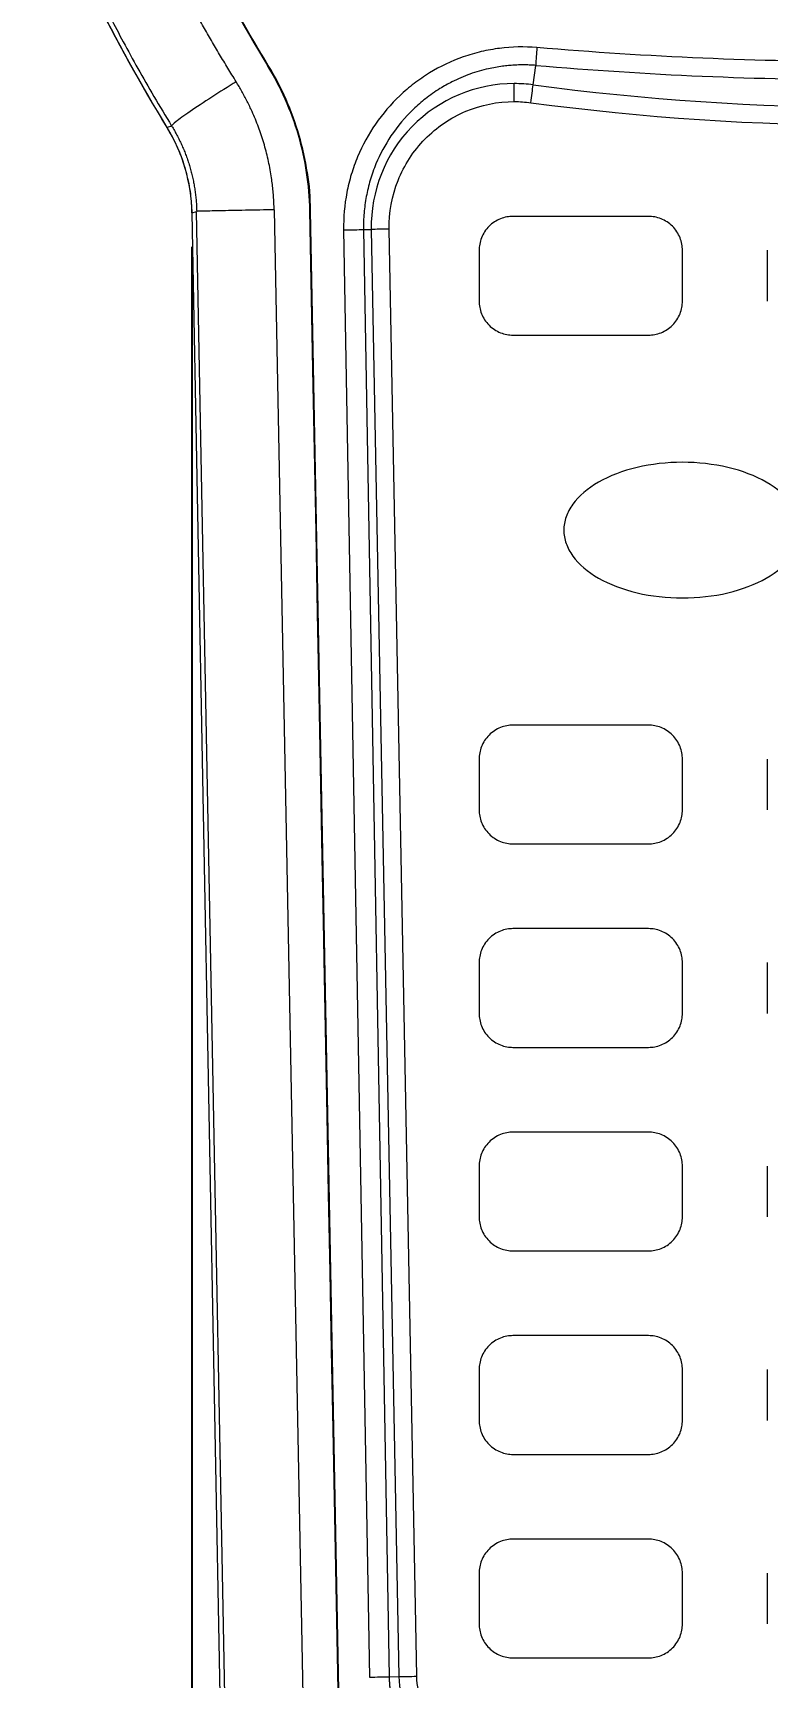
# Model space of a CAD drawing. Header units: millimetres. Extents: x 6 to 426, y 10 to 307.
# Drawn here: x 60.63 to 82.3, y 150.45 to 198.92 of the extents above; entities that cross this region are included whole.
import ezdxf

# ---------------------------------------------------------------- set-up
doc = ezdxf.new("R2010")
doc.units = ezdxf.units.MM
doc.header["$PDSIZE"] = -1
doc.dimstyles.new('ISO-25', dxfattribs={"dimtxt": 2.5, "dimasz": 2.5, "dimexe": 1.25, "dimexo": 0.625, "dimtad": 1, "dimtxsty": 'Standard', "dimcen": 2.5, "dimadec": 0, "dimazin": 0, "dimtfac": 1, "dimtmove": 0, "dimatfit": 3, "dimfxl": 1, "dimarcsym": 0})

# ---------------------------------------------------------------- blocks, each defined once
blk = doc.blocks.new('*D16')
at = {"color": 0, "lineweight": -2}
for p, q in [((65.317, 192.62), (65.317, 124.957)), ((105.277, 192.62), (105.277, 124.957)), ((101.721, 125.957), (68.873, 125.957))]:
    blk.add_line(p, q, dxfattribs=at)
at = {"color": 0}
for points in [[(68.873, 126.55), (68.873, 125.365), (65.317, 125.957)], [(101.721, 126.55), (101.721, 125.365), (105.277, 125.957)]]:
    blk.add_solid(points, dxfattribs=at)
at = {"layer": 'Defpoints', "color": 0}
for p in [(65.317, 193.62), (105.277, 193.62), (65.317, 125.957)]:
    blk.add_point(p, dxfattribs=at)
at = {"color": 0, "insert": (85.297, 129.523), "char_height": 3.5, "attachment_point": 5}
blk.add_mtext('79,92', dxfattribs=at)

msp = doc.modelspace()

# ---------------------------------------------------------------- linework, layer by layer
at = {"color": 7, "linetype": 'Continuous', "lineweight": 15}
for p, q in [((67.5753, 197.9625), (67.5538, 197.9625)), ((75.3924, 197.3917), (75.4691, 197.9652)), ((64.5847, 196.1324), (64.5903, 196.1339)), ((64.7243, 196.1783), (64.5899, 196.1356)), ((65.3169, 193.6221), (65.3232, 193.6236)), ((65.3179, 193.6201), (66.182, 148.2584)), ((65.3239, 193.6219), (65.4626, 193.6624)), ((66.3203, 148.7584), (65.4615, 193.6624)), ((67.7484, 193.71), (68.6201, 148.5496)), ((68.8233, 193.6885), (68.8033, 193.6885)), ((78.7976, 193.5132), (74.7973, 193.5132)), ((69.7989, 193.1144), (70.5587, 150.4458)), ((70.3856, 193.1245), (70.6146, 193.1289)), ((70.3862, 193.1245), (71.1424, 150.4559)), ((70.6146, 193.1289), (71.4273, 150.4614)), ((71.9576, 150.4715), (71.1448, 193.139)), ((73.7974, 192.5133), (73.7974, 191.013)), ((79.7974, 191.013), (79.7974, 192.5133)), ((82.2974, 192.5133), (82.2974, 191.013)), ((74.7973, 190.0132), (78.7976, 190.0132)), ((78.7976, 178.5132), (74.7973, 178.5132)), ((73.7974, 177.5133), (73.7974, 176.013)), ((79.7974, 176.013), (79.7974, 177.5133)), ((82.2974, 177.5133), (82.2974, 176.013)), ((74.7973, 175.0132), (78.7976, 175.0132)), ((78.7976, 172.5132), (74.7973, 172.5132)), ((73.7974, 171.5133), (73.7974, 170.013)), ((79.7974, 170.013), (79.7974, 171.5133)), ((82.2974, 171.5133), (82.2974, 170.013)), ((74.7973, 169.0132), (78.7976, 169.0132)), ((78.7976, 166.5132), (74.7973, 166.5132)), ((73.7974, 165.5133), (73.7974, 164.013)), ((79.7974, 164.013), (79.7974, 165.5133)), ((82.2974, 165.5133), (82.2974, 164.013)), ((74.7973, 163.0132), (78.7976, 163.0132)), ((78.7976, 160.5132), (74.7973, 160.5132)), ((73.7974, 159.5133), (73.7974, 158.013)), ((79.7974, 158.013), (79.7974, 159.5133)), ((82.2974, 159.5133), (82.2974, 158.013)), ((74.7973, 157.0132), (78.7976, 157.0132)), ((78.7976, 154.5132), (74.7973, 154.5132)), ((73.7974, 153.5133), (73.7974, 152.013)), ((79.7974, 152.013), (79.7974, 153.5133)), ((82.2974, 153.5133), (82.2974, 152.013)), ((74.7973, 151.0132), (78.7976, 151.0132)), ((71.1426, 150.4559), (71.4273, 150.4614))]:
    msp.add_line(p, q, dxfattribs=at)
at = {"color": 7, "linetype": 'Continuous', "lineweight": 15, "flags": 128}
for points in [[(75.3222, 196.8661), (75.3319, 196.9389), (75.3416, 197.0111), (75.351, 197.0819), (75.3602, 197.1505), (75.369, 197.2165), (75.3774, 197.2791), (75.3852, 197.3377), (75.3924, 197.3917)], [(69.6453, 149.537), (69.5764, 153.1494), (69.4884, 157.7657), (69.4443, 160.0738), (69.4003, 162.382), (69.3563, 164.6901), (69.3123, 166.9982), (69.2242, 171.6145), (69.2128, 172.2144), (69.167, 174.614), (69.0755, 179.4131), (69.0298, 181.8127), (68.984, 184.2122), (68.9382, 186.6118), (68.8925, 189.0113), (68.8033, 193.6885)], [(69.6643, 149.537), (69.1933, 174.2636), (68.8233, 193.6885)], [(71.1448, 193.139), (71.0713, 193.1376), (70.9985, 193.1362), (70.9272, 193.1348), (70.8579, 193.1335), (70.7914, 193.1322), (70.7282, 193.131), (70.6691, 193.1299), (70.6146, 193.1289)], [(71.4273, 150.4614), (71.4818, 150.4624), (71.541, 150.4635), (71.6041, 150.4647), (71.6706, 150.466), (71.7399, 150.4673), (71.8113, 150.4687), (71.8841, 150.4701), (71.9576, 150.4715)]]:
    msp.add_lwpolyline(points, dxfattribs=at)
at = {"color": 7, "linetype": 'Continuous', "lineweight": 15}
for centre, radius, start, end in [((87.316, 197.4495), 11.8582, 174.96187, 177.50742), ((74.8335, 193.2092), 4.2197, 90, 181.09122), ((74.8335, 193.2092), 4.2197, 82.38854, 90), ((85.2974, 271.5132), 74.7803, 262.388541, 277.611459), ((85.2974, 271.5132), 75.3107, 262.388541, 277.611459), ((74.1465, 150.5132), 2.7197, 181.09122, 270)]:
    msp.add_arc(centre, radius, start, end, dxfattribs=at)
for points in [[(63.8733, 205.3822), (64.8764, 202.8056), (66.1097, 200.3195), (67.5538, 197.9625)], [(67.5753, 197.9625), (66.1291, 200.3259), (64.9037, 202.799), (63.8993, 205.3822)], [(64.5899, 196.1356), (63.0387, 198.6705), (61.7142, 201.344), (60.6372, 204.1138)], [(75.4691, 197.9652), (78.745, 197.6836), (82.0212, 197.5435), (85.2974, 197.5435)], [(74.8335, 196.8986), (74.9969, 196.8986), (75.1602, 196.8877), (75.3222, 196.8661)]]:
    msp.add_open_spline(points, degree=3, dxfattribs=at)
for points, knots in [([(67.5753, 197.9625), (67.4906, 198.1018), (67.3214, 198.3803), (67.0731, 198.8012), (66.8292, 199.2242), (66.5899, 199.6494), (66.3552, 200.0769), (66.1252, 200.5067), (65.8997, 200.9387), (65.6789, 201.3729), (65.4627, 201.8094), (65.251, 202.2481), (65.044, 202.6891), (64.8416, 203.1323), (64.6437, 203.5778), (64.4505, 204.0255), (64.2619, 204.4754), (64.0777, 204.9275), (63.9587, 205.2306), (63.8993, 205.3822)], [0, 0, 0, 0, 0.0589928, 0.1179321, 0.1768244, 0.2356762, 0.2944938, 0.3532838, 0.4120525, 0.4708066, 0.5295524, 0.5882965, 0.6470453, 0.7058053, 0.7645829, 0.8233848, 0.8822173, 0.9410869, 1, 1, 1, 1]), ([(66.6286, 197.4842), (66.546, 197.6179), (66.3807, 197.8852), (66.138, 198.2892), (65.8991, 198.6953), (65.6645, 199.1036), (65.434, 199.5141), (65.2076, 199.9269), (64.9854, 200.3418), (64.7673, 200.759), (64.4963, 201.2904), (64.1773, 201.9381), (63.8166, 202.7048), (63.4702, 203.4777), (63.1368, 204.2562), (62.9264, 204.7801), (62.8212, 205.0421)], [0, 0, 0, 0, 0.0556536, 0.111276, 0.1668726, 0.222449, 0.2780107, 0.3335632, 0.3891121, 0.4446628, 0.5002209, 0.6002734, 0.7002451, 0.8001684, 0.9000759, 1, 1, 1, 1]), ([(60.6282, 204.1202), (60.8983, 203.4272), (61.1826, 202.7399), (61.7829, 201.3787), (62.098, 200.7052), (63.0885, 198.7054), (63.8088, 197.4028), (64.5843, 196.1333)], [0, 0, 0, 0, 0.25, 0.25, 0.5, 0.5, 1, 1, 1, 1]), ([(60.7652, 204.1352), (60.8285, 203.9746), (60.9564, 203.6499), (61.1568, 203.1605), (61.3664, 202.663), (61.5858, 202.1578), (61.8153, 201.6451), (62.0553, 201.1251), (62.306, 200.598), (62.5906, 200.0174), (62.9196, 199.3687), (63.3047, 198.6382), (63.7336, 197.8585), (64.2075, 197.0305), (64.5484, 196.4684), (64.7243, 196.1783)], [0, 0, 0, 0, 0.0581887, 0.1176094, 0.1782622, 0.2401469, 0.3032637, 0.3676124, 0.4331929, 0.5000054, 0.5855949, 0.6783896, 0.778389, 0.8855926, 1, 1, 1, 1]), ([(75.5037, 198.4909), (75.1327, 198.5225), (74.766, 198.5143), (74.2219, 198.4452), (74.0416, 198.4127), (73.6829, 198.3281), (73.5036, 198.2757), (72.9807, 198.0921), (72.6495, 197.9348), (72.1786, 197.6476), (72.0253, 197.5426), (71.731, 197.3175), (71.591, 197.1982), (71.1916, 196.8202), (70.9525, 196.5421), (70.5307, 195.9317), (70.3545, 195.6088), (70.142, 195.1023), (70.0798, 194.9295), (69.9729, 194.576), (69.9283, 194.3952), (69.8242, 193.8522), (69.7923, 193.4856), (69.7989, 193.1144)], [0, 0, 0, 0, 0.125, 0.125, 0.1875, 0.1875, 0.25, 0.25, 0.375, 0.375, 0.4375, 0.4375, 0.5, 0.5, 0.625, 0.625, 0.75, 0.75, 0.8125, 0.8125, 0.875, 0.875, 1, 1, 1, 1]), ([(95.0912, 198.4909), (91.8266, 198.2124), (88.562, 198.0738), (82.0328, 198.0738), (78.7682, 198.2124), (75.5037, 198.4909)], [0, 0, 0, 0, 0.5, 0.5, 1, 1, 1, 1]), ([(68.8033, 193.6885), (68.7961, 194.0648), (68.7637, 194.4399), (68.6504, 195.1795), (68.5695, 195.5451), (68.253, 196.6291), (67.9464, 197.3216), (67.5538, 197.9625)], [0, 0, 0, 0, 0.25, 0.25, 0.5, 0.5, 1, 1, 1, 1]), ([(68.8233, 193.6885), (68.8089, 194.4449), (68.6956, 195.1824), (68.3816, 196.2613), (68.2516, 196.618), (67.9472, 197.3067), (67.7726, 197.6401), (67.5753, 197.9625)], [0, 0, 0, 0, 0.5, 0.5, 0.75, 0.75, 1, 1, 1, 1]), ([(75.4691, 197.9652), (75.4184, 197.9688), (75.3155, 197.9761), (75.1585, 197.9806), (74.9966, 197.9801), (74.8302, 197.9735), (74.6595, 197.9606), (74.4058, 197.9319), (74.0236, 197.8637), (73.5206, 197.7177), (73.0438, 197.513), (72.6049, 197.267), (72.2231, 197.0007), (71.7127, 196.5584), (71.1856, 195.931), (70.7931, 195.1971), (70.5765, 194.5865), (70.4788, 194.1813), (70.4265, 193.8574), (70.4, 193.6143), (70.3849, 193.3697), (70.3854, 193.2063), (70.3856, 193.1245)], [0, 0, 0, 0, 0.0192884, 0.0391812, 0.0596745, 0.0807641, 0.1024459, 0.1247152, 0.1777606, 0.249747, 0.323275, 0.3744241, 0.4407462, 0.4997585, 0.6307314, 0.7492818, 0.8136132, 0.8762228, 0.907106, 0.9380244, 0.9689863, 1, 1, 1, 1]), ([(66.6286, 197.4842), (66.3922, 197.3376), (66.1438, 197.1811), (65.6723, 196.8769), (65.4503, 196.7299), (65.0861, 196.4802), (64.9448, 196.3779), (64.7638, 196.2347), (64.7236, 196.1934), (64.7243, 196.1783)], [0, 0, 0, 0, 0.25, 0.25, 0.5, 0.5, 0.75, 0.75, 1, 1, 1, 1]), ([(67.7484, 193.7101), (67.7466, 193.7767), (67.743, 193.9099), (67.7307, 194.1094), (67.7135, 194.3083), (67.6907, 194.5068), (67.6486, 194.8034), (67.5738, 195.1963), (67.4477, 195.6784), (67.2901, 196.1497), (67.1226, 196.5578), (66.956, 196.9064), (66.8005, 197.1999), (66.6859, 197.3893), (66.6286, 197.4842)], [0, 0, 0, 0, 0.0501703, 0.100282, 0.150372, 0.2004771, 0.2506342, 0.3759103, 0.5012983, 0.6255266, 0.7498927, 0.8332078, 0.9165214, 1, 1, 1, 1]), ([(74.8335, 196.8986), (74.8335, 196.9967), (74.8335, 197.0949), (74.8335, 197.2763), (74.8335, 197.3595), (74.8335, 197.4289)], [0, 0, 0, 0, 0.5, 0.5, 1, 1, 1, 1]), ([(71.1448, 193.139), (71.1355, 193.6277), (71.2246, 194.118), (71.5858, 195.0265), (71.8577, 195.4441), (72.5423, 196.1419), (72.9548, 196.4218), (73.8561, 196.8002), (74.3447, 196.8986), (74.8335, 196.8986)], [0, 0, 0, 0, 0.25, 0.25, 0.5, 0.5, 0.75, 0.75, 1, 1, 1, 1]), ([(64.5842, 196.1333), (64.725, 195.9043), (64.8404, 195.6748), (65.0284, 195.2252), (65.101, 195.0051), (65.2121, 194.5803), (65.2506, 194.3756), (65.2888, 194.0823), (65.2983, 193.9868), (65.3116, 193.8005), (65.3154, 193.7113), (65.3169, 193.6201)], [0, 0, 0, 0, 0.25, 0.25, 0.5, 0.5, 0.75, 0.75, 0.875, 0.875, 1, 1, 1, 1]), ([(65.3239, 193.6219), (65.3154, 194.0634), (65.2481, 194.5037), (65.0006, 195.3515), (64.8204, 195.7589), (64.5899, 196.1356)], [0, 0, 0, 0, 0.5, 0.5, 1, 1, 1, 1]), ([(64.7243, 196.1783), (64.7511, 196.1339), (64.8047, 196.0451), (64.8798, 195.9087), (64.9508, 195.7702), (65.0175, 195.6294), (65.0798, 195.4866), (65.1376, 195.3418), (65.1909, 195.1953), (65.2396, 195.047), (65.2836, 194.8973), (65.3229, 194.7462), (65.3575, 194.5938), (65.3873, 194.4404), (65.4123, 194.2861), (65.4324, 194.1309), (65.4476, 193.9752), (65.4582, 193.819), (65.4612, 193.7146), (65.4626, 193.6624)], [0, 0, 0, 0, 0.0587331, 0.1174692, 0.1762099, 0.234957, 0.2937121, 0.3524768, 0.4112528, 0.4700418, 0.5288455, 0.5876654, 0.6465033, 0.7053607, 0.7642395, 0.8231411, 0.8820673, 0.9410197, 1, 1, 1, 1]), ([(68.8233, 193.6885), (68.8129, 194.0644), (68.8011, 194.4962), (68.7047, 194.915), (68.6923, 194.9693)], [0, 0, 0, 0, 0.87049827, 1, 1, 1, 1]), ([(67.7484, 193.71), (67.4717, 193.7047), (67.1802, 193.699), (66.6241, 193.688), (66.3607, 193.6826), (65.9241, 193.6735), (65.7521, 193.6698), (65.5252, 193.6645), (65.4699, 193.663), (65.4626, 193.6624)], [0, 0, 0, 0, 0.25, 0.25, 0.5, 0.5, 0.75, 0.75, 1, 1, 1, 1]), ([(74.7973, 193.5132), (74.6794, 193.5132), (74.5523, 193.4917), (74.3061, 193.3942), (74.1879, 193.3179), (73.9926, 193.1227), (73.9163, 193.0045), (73.8189, 192.7583), (73.7974, 192.6312), (73.7974, 192.5133)], [0, 0, 0, 0, 0.25, 0.25, 0.5, 0.5, 0.75, 0.75, 1, 1, 1, 1]), ([(79.7974, 192.5133), (79.7974, 192.6312), (79.776, 192.7583), (79.6785, 193.0045), (79.6022, 193.1227), (79.407, 193.3179), (79.2887, 193.3942), (79.0426, 193.4917), (78.9154, 193.5132), (78.7976, 193.5132)], [0, 0, 0, 0, 0.25, 0.25, 0.5, 0.5, 0.75, 0.75, 1, 1, 1, 1]), ([(69.7989, 193.1144), (69.9029, 193.1163), (70.0136, 193.1182), (70.2185, 193.1217), (70.3119, 193.1233), (70.3856, 193.1245)], [0, 0, 0, 0, 0.5, 0.5, 1, 1, 1, 1]), ([(73.7974, 191.013), (73.7974, 190.8952), (73.8189, 190.768), (73.9163, 190.5219), (73.9926, 190.4036), (74.1879, 190.2084), (74.3061, 190.1321), (74.5523, 190.0346), (74.6794, 190.0132), (74.7973, 190.0132)], [0, 0, 0, 0, 0.25, 0.25, 0.5, 0.5, 0.75, 0.75, 1, 1, 1, 1]), ([(78.7976, 190.0132), (78.9154, 190.0132), (79.0426, 190.0346), (79.2887, 190.1321), (79.407, 190.2084), (79.6022, 190.4036), (79.6785, 190.5219), (79.776, 190.768), (79.7974, 190.8952), (79.7974, 191.013)], [0, 0, 0, 0, 0.25, 0.25, 0.5, 0.5, 0.75, 0.75, 1, 1, 1, 1]), ([(83.2974, 184.2632), (83.2974, 184.3941), (83.2749, 184.525), (83.1855, 184.7817), (83.1187, 184.9076), (82.8557, 185.2704), (82.5963, 185.4923), (81.9483, 185.8625), (81.5601, 186.0107), (80.7135, 186.2111), (80.2556, 186.2632), (79.3393, 186.2632), (78.8813, 186.2111), (78.0348, 186.0107), (77.6465, 185.8625), (76.9986, 185.4923), (76.7392, 185.2704), (76.4762, 184.9076), (76.4094, 184.7817), (76.32, 184.525), (76.2974, 184.3941), (76.2974, 184.2632)], [0, 0, 0, 0, 0.0625, 0.0625, 0.125, 0.125, 0.25, 0.25, 0.375, 0.375, 0.5, 0.5, 0.625, 0.625, 0.75, 0.75, 0.875, 0.875, 0.9375, 0.9375, 1, 1, 1, 1]), ([(76.2974, 184.2632), (76.2974, 184.1323), (76.32, 184.0014), (76.4094, 183.7446), (76.4762, 183.6187), (76.7392, 183.2559), (76.9986, 183.0341), (77.6465, 182.6638), (78.0348, 182.5156), (78.8813, 182.3152), (79.3393, 182.2632), (80.2556, 182.2632), (80.7135, 182.3152), (81.5601, 182.5156), (81.9483, 182.6638), (82.5963, 183.0341), (82.8557, 183.2559), (83.1187, 183.6187), (83.1855, 183.7446), (83.2749, 184.0014), (83.2974, 184.1323), (83.2974, 184.2632)], [0, 0, 0, 0, 0.0625, 0.0625, 0.125, 0.125, 0.25, 0.25, 0.375, 0.375, 0.5, 0.5, 0.625, 0.625, 0.75, 0.75, 0.875, 0.875, 0.9375, 0.9375, 1, 1, 1, 1]), ([(74.7973, 178.5132), (74.6794, 178.5132), (74.5523, 178.4917), (74.3061, 178.3942), (74.1879, 178.3179), (73.9926, 178.1227), (73.9163, 178.0045), (73.8189, 177.7583), (73.7974, 177.6312), (73.7974, 177.5133)], [0, 0, 0, 0, 0.25, 0.25, 0.5, 0.5, 0.75, 0.75, 1, 1, 1, 1]), ([(79.7974, 177.5133), (79.7974, 177.6312), (79.776, 177.7583), (79.6785, 178.0045), (79.6022, 178.1227), (79.407, 178.3179), (79.2887, 178.3942), (79.0426, 178.4917), (78.9154, 178.5132), (78.7976, 178.5132)], [0, 0, 0, 0, 0.25, 0.25, 0.5, 0.5, 0.75, 0.75, 1, 1, 1, 1]), ([(73.7974, 176.013), (73.7974, 175.8952), (73.8189, 175.768), (73.9163, 175.5219), (73.9926, 175.4036), (74.1879, 175.2084), (74.3061, 175.1321), (74.5523, 175.0346), (74.6794, 175.0132), (74.7973, 175.0132)], [0, 0, 0, 0, 0.25, 0.25, 0.5, 0.5, 0.75, 0.75, 1, 1, 1, 1]), ([(78.7976, 175.0132), (78.9154, 175.0132), (79.0426, 175.0346), (79.2887, 175.1321), (79.407, 175.2084), (79.6022, 175.4036), (79.6785, 175.5219), (79.776, 175.768), (79.7974, 175.8952), (79.7974, 176.013)], [0, 0, 0, 0, 0.25, 0.25, 0.5, 0.5, 0.75, 0.75, 1, 1, 1, 1]), ([(74.7973, 172.5132), (74.6794, 172.5132), (74.5523, 172.4917), (74.3061, 172.3942), (74.1879, 172.3179), (73.9926, 172.1227), (73.9163, 172.0045), (73.8189, 171.7583), (73.7974, 171.6312), (73.7974, 171.5133)], [0, 0, 0, 0, 0.25, 0.25, 0.5, 0.5, 0.75, 0.75, 1, 1, 1, 1]), ([(79.7974, 171.5133), (79.7974, 171.6312), (79.776, 171.7583), (79.6785, 172.0045), (79.6022, 172.1227), (79.407, 172.3179), (79.2887, 172.3942), (79.0426, 172.4917), (78.9154, 172.5132), (78.7976, 172.5132)], [0, 0, 0, 0, 0.25, 0.25, 0.5, 0.5, 0.75, 0.75, 1, 1, 1, 1]), ([(73.7974, 170.013), (73.7974, 169.8952), (73.8189, 169.768), (73.9163, 169.5219), (73.9926, 169.4036), (74.1879, 169.2084), (74.3061, 169.1321), (74.5523, 169.0346), (74.6794, 169.0132), (74.7973, 169.0132)], [0, 0, 0, 0, 0.25, 0.25, 0.5, 0.5, 0.75, 0.75, 1, 1, 1, 1]), ([(78.7976, 169.0132), (78.9154, 169.0132), (79.0426, 169.0346), (79.2887, 169.1321), (79.407, 169.2084), (79.6022, 169.4036), (79.6785, 169.5219), (79.776, 169.768), (79.7974, 169.8952), (79.7974, 170.013)], [0, 0, 0, 0, 0.25, 0.25, 0.5, 0.5, 0.75, 0.75, 1, 1, 1, 1]), ([(74.7973, 166.5132), (74.6794, 166.5132), (74.5523, 166.4917), (74.3061, 166.3942), (74.1879, 166.3179), (73.9926, 166.1227), (73.9163, 166.0045), (73.8189, 165.7583), (73.7974, 165.6312), (73.7974, 165.5133)], [0, 0, 0, 0, 0.25, 0.25, 0.5, 0.5, 0.75, 0.75, 1, 1, 1, 1]), ([(79.7974, 165.5133), (79.7974, 165.6312), (79.776, 165.7583), (79.6785, 166.0045), (79.6022, 166.1227), (79.407, 166.3179), (79.2887, 166.3942), (79.0426, 166.4917), (78.9154, 166.5132), (78.7976, 166.5132)], [0, 0, 0, 0, 0.25, 0.25, 0.5, 0.5, 0.75, 0.75, 1, 1, 1, 1]), ([(73.7974, 164.013), (73.7974, 163.8952), (73.8189, 163.768), (73.9163, 163.5219), (73.9926, 163.4036), (74.1879, 163.2084), (74.3061, 163.1321), (74.5523, 163.0346), (74.6794, 163.0132), (74.7973, 163.0132)], [0, 0, 0, 0, 0.25, 0.25, 0.5, 0.5, 0.75, 0.75, 1, 1, 1, 1]), ([(78.7976, 163.0132), (78.9154, 163.0132), (79.0426, 163.0346), (79.2887, 163.1321), (79.407, 163.2084), (79.6022, 163.4036), (79.6785, 163.5219), (79.776, 163.768), (79.7974, 163.8952), (79.7974, 164.013)], [0, 0, 0, 0, 0.25, 0.25, 0.5, 0.5, 0.75, 0.75, 1, 1, 1, 1]), ([(74.7973, 160.5132), (74.6794, 160.5132), (74.5523, 160.4917), (74.3061, 160.3942), (74.1879, 160.3179), (73.9926, 160.1227), (73.9163, 160.0045), (73.8189, 159.7583), (73.7974, 159.6312), (73.7974, 159.5133)], [0, 0, 0, 0, 0.25, 0.25, 0.5, 0.5, 0.75, 0.75, 1, 1, 1, 1]), ([(79.7974, 159.5133), (79.7974, 159.6312), (79.776, 159.7583), (79.6785, 160.0045), (79.6022, 160.1227), (79.407, 160.3179), (79.2887, 160.3942), (79.0426, 160.4917), (78.9154, 160.5132), (78.7976, 160.5132)], [0, 0, 0, 0, 0.25, 0.25, 0.5, 0.5, 0.75, 0.75, 1, 1, 1, 1]), ([(73.7974, 158.013), (73.7974, 157.8952), (73.8189, 157.768), (73.9163, 157.5219), (73.9926, 157.4036), (74.1879, 157.2084), (74.3061, 157.1321), (74.5523, 157.0346), (74.6794, 157.0132), (74.7973, 157.0132)], [0, 0, 0, 0, 0.25, 0.25, 0.5, 0.5, 0.75, 0.75, 1, 1, 1, 1]), ([(78.7976, 157.0132), (78.9154, 157.0132), (79.0426, 157.0346), (79.2887, 157.1321), (79.407, 157.2084), (79.6022, 157.4036), (79.6785, 157.5219), (79.776, 157.768), (79.7974, 157.8952), (79.7974, 158.013)], [0, 0, 0, 0, 0.25, 0.25, 0.5, 0.5, 0.75, 0.75, 1, 1, 1, 1]), ([(74.7973, 154.5132), (74.6794, 154.5132), (74.5523, 154.4917), (74.3061, 154.3942), (74.1879, 154.3179), (73.9926, 154.1227), (73.9163, 154.0045), (73.8189, 153.7583), (73.7974, 153.6312), (73.7974, 153.5133)], [0, 0, 0, 0, 0.25, 0.25, 0.5, 0.5, 0.75, 0.75, 1, 1, 1, 1]), ([(79.7974, 153.5133), (79.7974, 153.6312), (79.776, 153.7583), (79.6785, 154.0045), (79.6022, 154.1227), (79.407, 154.3179), (79.2887, 154.3942), (79.0426, 154.4917), (78.9154, 154.5132), (78.7976, 154.5132)], [0, 0, 0, 0, 0.25, 0.25, 0.5, 0.5, 0.75, 0.75, 1, 1, 1, 1]), ([(73.7974, 152.013), (73.7974, 151.8952), (73.8189, 151.768), (73.9163, 151.5219), (73.9926, 151.4036), (74.1879, 151.2084), (74.3061, 151.1321), (74.5523, 151.0346), (74.6794, 151.0132), (74.7973, 151.0132)], [0, 0, 0, 0, 0.25, 0.25, 0.5, 0.5, 0.75, 0.75, 1, 1, 1, 1]), ([(78.7976, 151.0132), (78.9154, 151.0132), (79.0426, 151.0346), (79.2887, 151.1321), (79.407, 151.2084), (79.6022, 151.4036), (79.6785, 151.5219), (79.776, 151.768), (79.7974, 151.8952), (79.7974, 152.013)], [0, 0, 0, 0, 0.25, 0.25, 0.5, 0.5, 0.75, 0.75, 1, 1, 1, 1]), ([(70.5587, 150.4458), (70.6656, 150.4478), (70.774, 150.4497), (70.9746, 150.4531), (71.0667, 150.4547), (71.1424, 150.4559)], [0, 0, 0, 0, 0.5, 0.5, 1, 1, 1, 1]), ([(71.1426, 150.4559), (71.1439, 150.4122), (71.1464, 150.3246), (71.157, 150.1933), (71.1726, 150.0618), (71.1937, 149.9305), (71.2202, 149.7995), (71.2523, 149.6691), (71.29, 149.5394), (71.3332, 149.4107), (71.4345, 149.1464), (71.6392, 148.749), (71.9981, 148.2876), (72.4514, 147.8827), (72.9676, 147.5718), (73.4164, 147.41), (73.7241, 147.3397), (73.8795, 147.3129), (74.0205, 147.2951), (74.1045, 147.289), (74.1465, 147.2859)], [0, 0, 0, 0, 0.0273225, 0.0547661, 0.0823356, 0.1100361, 0.1378725, 0.1658499, 0.1939732, 0.2222477, 0.2506783, 0.3709726, 0.5001618, 0.614166, 0.7496797, 0.8748937, 0.9110254, 0.9472857, 0.9736139, 1, 1, 1, 1]), ([(74.1465, 148.3238), (73.8634, 148.3238), (73.5804, 148.3794), (73.0562, 148.5936), (72.8153, 148.7521), (72.4111, 149.1487), (72.248, 149.3865), (72.0239, 149.9065), (71.9629, 150.1884), (71.9576, 150.4715)], [0, 0, 0, 0, 0.25, 0.25, 0.5, 0.5, 0.75, 0.75, 1, 1, 1, 1])]:
    msp.add_open_spline(points, degree=3, knots=knots, dxfattribs=at)

# ---------------------------------------------------------------- dimensions: what is measured, and where the dimension line sits
dim = msp.add_linear_dim(base=(65.3169, 125.9572), p1=(105.2769, 193.6201), p2=(65.3169, 193.6201), dimstyle='ISO-25', override={"dimtxt": 3.5, "dimasz": 3.556, "dimexe": 1, "dimexo": 1, "dimgap": 1.524, "dimtih": 1, "dimtoh": 1, "dimlfac": 2, "dimzin": 0, "dimadec": 2, "dimtzin": 0})
dim.commit()
dim.dimension.update_dxf_attribs({"geometry": '*D16', "text_midpoint": (85.2969, 129.5229)})

doc.saveas('drawing.dxf')
